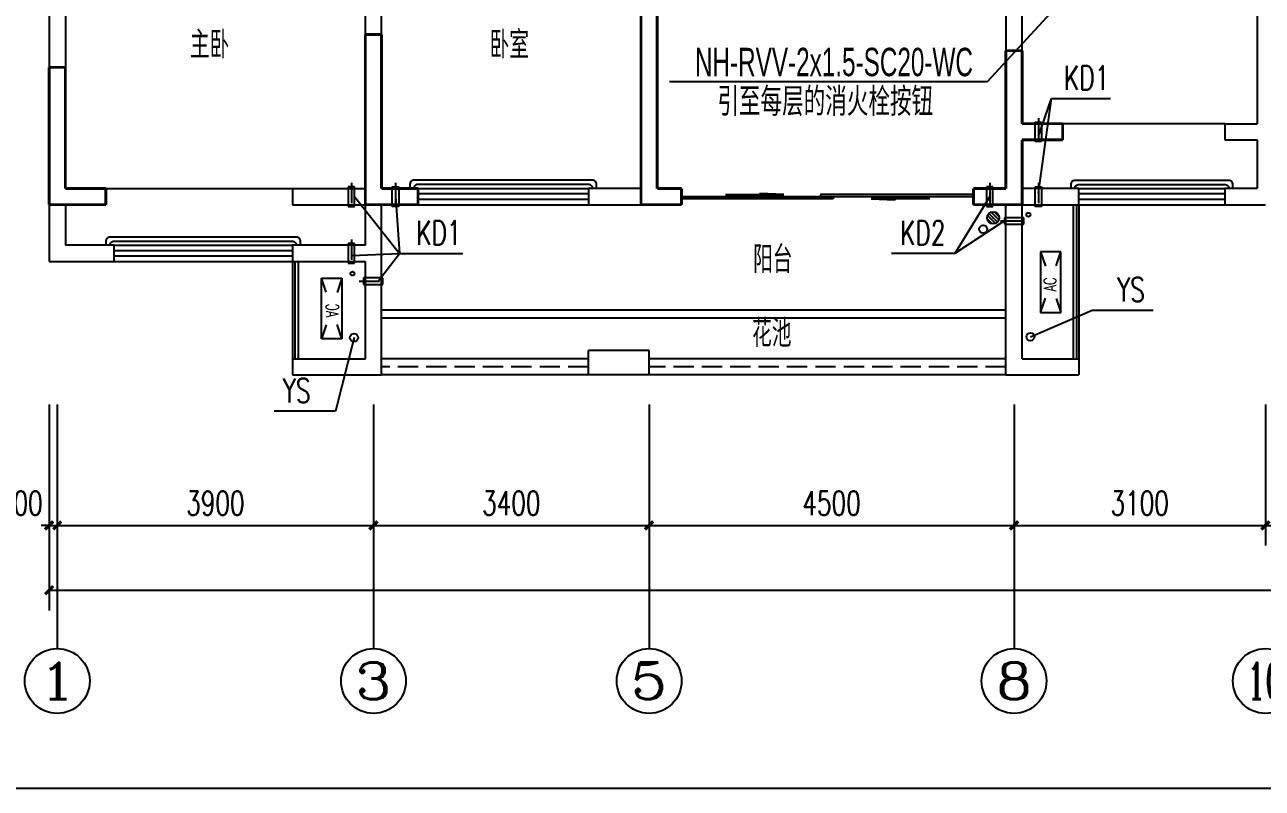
# Model space of a CAD drawing. Extents: x -993182 to -819982, y 169304 to 600104.
# Drawn here: x -895550 to -880287, y 392204 to 401625 of the extents above; entities that cross this region are included whole.
import ezdxf
from ezdxf.enums import TextEntityAlignment as Align

# ---------------------------------------------------------------- set-up
doc = ezdxf.new("R2010")
doc.units = 0
doc.header["$LTSCALE"] = 1000
doc.header["$MEASUREMENT"] = 0
doc.linetypes.add('DASH', pattern=[0.35, 0.25, -0.1])
for name, color, linetype in [('AXIS', 3, 'Continuous'), ('AXIS_TEXT', 7, 'Continuous'), ('DIM_LEAD', 3, 'Continuous'), ('kan', 146, 'Continuous'), ('KTIAO', 124, 'Continuous'), ('PUB_TEXT', 7, 'Continuous'), ('TEL_LEAD', 3, 'Continuous'), ('VPIPE-污水', 2, 'Continuous'), ('WALL', 4, 'Continuous'), ('WINDOW', 2, 'Continuous'), ('冷凝水管', 6, 'Continuous'), ('家具', 187, 'Continuous'), ('栏杆', 169, 'Continuous'), ('空调、空调洞', 66, 'Continuous'), ('表格', 157, 'Continuous'), ('面层', 215, 'Continuous')]:
    doc.layers.add(name, color=color, linetype=linetype)
doc.layers.add('RENDERING', color=125, linetype='Continuous', lineweight=13)
doc.styles.add('_ROMANC', font='romanc__.ttf', dxfattribs={"width": 0.700005})
doc.styles.add('_TCH_AXIS', font='COMPLEX', dxfattribs={"bigfont": 'GBCBIG'})
doc.styles.add('_TCH_DIM', font='SIMPLEX', dxfattribs={"bigfont": 'GBCBIG'})
doc.styles.add('_TCH_DIM_T3', font='SIMPLEX', dxfattribs={"width": 0.705882, "bigfont": 'GBCBIG'})
doc.styles.add('_TEL_DIM', font='ICED', dxfattribs={"width": 0.8, "height": 3.5, "bigfont": 'BZHZ'})
doc.styles.add('COMPLEX', font='COMPLEX')
doc.styles.add('DIM_FONT', font='simplex_.ttf', dxfattribs={"width": 0.7, "bigfont": 'GBCBIG'})
doc.styles.get("Standard").update_dxf_attribs({"font": 'gbenor.shx', "bigfont": 'gbcbig.shx'})
doc.dimstyles.new('_TCH_ARCH&&100', dxfattribs={"dimtxt": 297.5, "dimasz": 100, "dimexe": 250, "dimexo": 300, "dimgap": 126.25, "dimtad": 1, "dimdec": 0, "dimzin": 0, "dimdsep": 46, "dimtxsty": '_TCH_DIM_T3', "dimblk": 'ARCHTICK', "dimcen": 0.09, "dimclrt": 7, "dimazin": 2, "dimtfac": 1, "dimtdec": 0, "dimtix": 1, "dimtmove": 2, "dimatfit": 3, "dimfxl": 0, "dimtolj": 1, "dimtzin": 0, "dimarcsym": 0})

# ---------------------------------------------------------------- blocks, each defined once
blk = doc.blocks.new('90304092557924')
at = {"layer": 'KTIAO'}
for p, q in [((-375, 125), (-198, 66)), ((-375, 125), (-375, -125)), ((375, 125), (-375, 125)), ((375, 125), (198, 66)), ((375, -125), (375, 125)), ((-203, -68), (-375, -125)), ((-375, -125), (375, -125)), ((200, -67), (375, -125))]:
    blk.add_line(p, q, dxfattribs=at)
at = {"layer": 'KTIAO', "style": '_ROMANC', "width": 0.7}
blk.add_text('AC', height=148.6, dxfattribs=at).set_placement((-113, -66))
at = {"layer": 'KTIAO', "style": 'DIM_FONT', "oblique": 0, "width": 0.6, "flags": 9}
for tag in ['XSIZE', 'YSIZE']:
    blk.add_attdef(tag, (-375, -125), '', height=0.5, dxfattribs=at)
blk = doc.blocks.new('q1')
at = {"color": 3, "const_width": 35}
for points in [[(-515593, -334518), (-515593, -332018)], [(-515393, -334318), (-515393, -332018)], [(-518993, -334518), (-518993, -332418)], [(-518993, -332418), (-518793, -332418)], [(-518793, -334318), (-518793, -332418)], [(-511093, -333518), (-511093, -332618)], [(-511093, -332618), (-510893, -332618)], [(-510893, -333518), (-510893, -332618)], [(-522893, -334518), (-522893, -332823)], [(-522893, -332823), (-522693, -332823)], [(-522693, -334318), (-522693, -332823)], [(-511093, -334318), (-511093, -333518)], [(-510893, -333518), (-510393, -333518)], [(-510393, -333518), (-510393, -333718)], [(-510893, -334518), (-510893, -333718)], [(-510893, -333718), (-510393, -333718)], [(-522693, -334318), (-522193, -334318)], [(-522193, -334318), (-522193, -334518)], [(-518793, -334318), (-518343, -334318)], [(-518343, -334318), (-518343, -334518)], [(-515393, -334318), (-515093, -334318)], [(-515093, -334318), (-515093, -334518)], [(-511493, -334318), (-511093, -334318)], [(-511493, -334518), (-511493, -334318)], [(-522893, -334518), (-522193, -334518)], [(-518993, -334518), (-518343, -334518)], [(-515593, -334518), (-515093, -334518)], [(-511493, -334518), (-510893, -334518)]]:
    blk.add_lwpolyline(points, dxfattribs=at)
blk = doc.blocks.new('A$C06D6341B')
at = {"layer": '空调、空调洞', "linetype": 'DASH'}
for p, q in [((40, 0), (40, 340)), ((80, 290), (0, 290)), ((0, 290), (0, 50)), ((80, 50), (80, 290)), ((0, 50), (80, 50))]:
    blk.add_line(p, q, dxfattribs=at)
blk = doc.blocks.new('$DorLib2D$00000131')
at = {"color": 0, "linetype": 'Continuous'}
for p, q in [((0.15, 0.125), (0.2319, 0.1973)), ((0.2319, 0.1973), (0.2319, 0.125)), ((-0.5, 0.125), (-0.5, 0)), ((0.0192, 0.125), (-0.5, 0.125)), ((0.0192, 0), (0.0192, 0.125)), ((0.35, 0.125), (0.15, 0.125)), ((-0.5, 0), (0.0192, 0)), ((-0.024, 0), (0.5, 0)), ((-0.024, -0.125), (-0.024, 0)), ((0.5, 0), (0.5, -0.125)), ((-0.35, -0.125), (-0.15, -0.125)), ((-0.2319, -0.1973), (-0.2319, -0.125)), ((-0.15, -0.125), (-0.2319, -0.1973)), ((0.5, -0.125), (-0.024, -0.125))]:
    blk.add_line(p, q, dxfattribs=at)
blk = doc.blocks.new('$WINLIB2D$00000001')
at = {"color": 0}
for points in [[(-0.5, 0.5), (-0.5, -0.5)], [(-0.5, 0.5), (0.5, 0.5)], [(0.5, -0.5), (0.5, 0.5)], [(0.5, 0.1667), (-0.5, 0.1667)], [(0.5, -0.1667), (-0.5, -0.1667)], [(-0.5, -0.5), (0.5, -0.5)]]:
    blk.add_lwpolyline(points, dxfattribs=at)
blk = doc.blocks.new('_AXISO')
blk.add_circle((0, 0), 0.5)
at = {"layer": 'AXIS_TEXT', "style": 'COMPLEX', "width": 1.041667}
blk.add_attdef('A', text='', height=0.56, dxfattribs=at).set_placement((-0.25, -0.28), (0.25, -0.28), align=Align.FIT)
blk = doc.blocks.new('$lvtry$00000171')
for p, q in [((-74, 11), (-11, 74)), ((-70, -27), (27, 70)), ((-53, -53), (53, 53)), ((-27, -70), (70, 27)), ((11, -74), (74, -11))]:
    blk.add_line(p, q)
blk.add_circle((0, 0), 75)
blk.add_point((0, 0))
blk = doc.blocks.new('_ArchTick')
at = {"color": 0, "linetype": 'ByBlock', "const_width": 0.4}
blk.add_lwpolyline([(-0.5, -0.5), (0.5, 0.5)], dxfattribs=at)
blk = doc.blocks.new('*D152')
at = {"layer": 'AXIS', "color": 0, "lineweight": -2}
for p, q in [((-256409, -347382), (-256409, -349922)), ((-196309, -347382), (-196309, -349922)), ((-256409, -349672), (-196309, -349672))]:
    blk.add_line(p, q, dxfattribs=at)
at = {"layer": 'Defpoints', "color": 0}
for p in [(-256409, -347082), (-196309, -347082), (-196309, -349672)]:
    blk.add_point(p, dxfattribs=at)
at = {"layer": 'AXIS', "color": 0, "lineweight": -2, "xscale": 100, "yscale": 100, "zscale": 100, "rotation": 180}
blk.add_blockref('_ArchTick', (-256409, -349672), dxfattribs=at)
at = {"layer": 'AXIS', "color": 0, "lineweight": -2, "xscale": 100, "yscale": 100, "zscale": 100}
blk.add_blockref('_ArchTick', (-196309, -349672), dxfattribs=at)
at = {"layer": 'AXIS', "color": 7, "insert": (-226359, -349397), "char_height": 297.5, "attachment_point": 5, "style": '_TCH_DIM_T3'}
blk.add_mtext('\\A1;60100', dxfattribs=at)
blk = doc.blocks.new('*D153')
at = {"layer": 'AXIS', "color": 0, "lineweight": -2}
for p, q in [((-256409, -347382), (-256409, -349122)), ((-256309, -347382), (-256309, -349122)), ((-256409, -348872), (-256509, -348872)), ((-256409, -348872), (-256309, -348872)), ((-256309, -348872), (-256209, -348872))]:
    blk.add_line(p, q, dxfattribs=at)
at = {"layer": 'Defpoints', "color": 0}
for p in [(-256409, -347082), (-256309, -347082), (-256309, -348872)]:
    blk.add_point(p, dxfattribs=at)
at = {"layer": 'AXIS', "color": 0, "lineweight": -2, "xscale": 100, "yscale": 100, "zscale": 100}
blk.add_blockref('_ArchTick', (-256409, -348872), dxfattribs=at)
at = {"layer": 'AXIS', "color": 0, "lineweight": -2, "xscale": 100, "yscale": 100, "zscale": 100, "rotation": 180}
blk.add_blockref('_ArchTick', (-256309, -348872), dxfattribs=at)
at = {"layer": 'AXIS', "color": 7, "insert": (-256759, -348597), "char_height": 297.5, "attachment_point": 5, "style": '_TCH_DIM_T3'}
blk.add_mtext('\\A1;100', dxfattribs=at)
blk = doc.blocks.new('*D154')
at = {"layer": 'AXIS', "color": 0, "lineweight": -2}
for p, q in [((-256309, -347382), (-256309, -349122)), ((-252409, -347382), (-252409, -349122)), ((-256309, -348872), (-252409, -348872))]:
    blk.add_line(p, q, dxfattribs=at)
at = {"layer": 'Defpoints', "color": 0}
for p in [(-256309, -347082), (-252409, -347082), (-252409, -348872)]:
    blk.add_point(p, dxfattribs=at)
at = {"layer": 'AXIS', "color": 0, "lineweight": -2, "xscale": 100, "yscale": 100, "zscale": 100, "rotation": 180}
blk.add_blockref('_ArchTick', (-256309, -348872), dxfattribs=at)
at = {"layer": 'AXIS', "color": 0, "lineweight": -2, "xscale": 100, "yscale": 100, "zscale": 100}
blk.add_blockref('_ArchTick', (-252409, -348872), dxfattribs=at)
at = {"layer": 'AXIS', "color": 7, "insert": (-254359, -348597), "char_height": 297.5, "attachment_point": 5, "style": '_TCH_DIM_T3'}
blk.add_mtext('\\A1;3900', dxfattribs=at)
blk = doc.blocks.new('*D155')
at = {"layer": 'AXIS', "color": 0, "lineweight": -2}
for p, q in [((-252409, -347382), (-252409, -349122)), ((-249009, -347382), (-249009, -349122)), ((-252409, -348872), (-249009, -348872))]:
    blk.add_line(p, q, dxfattribs=at)
at = {"layer": 'Defpoints', "color": 0}
for p in [(-252409, -347082), (-249009, -347082), (-249009, -348872)]:
    blk.add_point(p, dxfattribs=at)
at = {"layer": 'AXIS', "color": 0, "lineweight": -2, "xscale": 100, "yscale": 100, "zscale": 100, "rotation": 180}
blk.add_blockref('_ArchTick', (-252409, -348872), dxfattribs=at)
at = {"layer": 'AXIS', "color": 0, "lineweight": -2, "xscale": 100, "yscale": 100, "zscale": 100}
blk.add_blockref('_ArchTick', (-249009, -348872), dxfattribs=at)
at = {"layer": 'AXIS', "color": 7, "insert": (-250709, -348597), "char_height": 297.5, "attachment_point": 5, "style": '_TCH_DIM_T3'}
blk.add_mtext('\\A1;3400', dxfattribs=at)
blk = doc.blocks.new('*D156')
at = {"layer": 'AXIS', "color": 0, "lineweight": -2}
for p, q in [((-249009, -347382), (-249009, -349122)), ((-244509, -347382), (-244509, -349122)), ((-249009, -348872), (-244509, -348872))]:
    blk.add_line(p, q, dxfattribs=at)
at = {"layer": 'Defpoints', "color": 0}
for p in [(-249009, -347082), (-244509, -347082), (-244509, -348872)]:
    blk.add_point(p, dxfattribs=at)
at = {"layer": 'AXIS', "color": 0, "lineweight": -2, "xscale": 100, "yscale": 100, "zscale": 100, "rotation": 180}
blk.add_blockref('_ArchTick', (-249009, -348872), dxfattribs=at)
at = {"layer": 'AXIS', "color": 0, "lineweight": -2, "xscale": 100, "yscale": 100, "zscale": 100}
blk.add_blockref('_ArchTick', (-244509, -348872), dxfattribs=at)
at = {"layer": 'AXIS', "color": 7, "insert": (-246759, -348597), "char_height": 297.5, "attachment_point": 5, "style": '_TCH_DIM_T3'}
blk.add_mtext('\\A1;4500', dxfattribs=at)
blk = doc.blocks.new('*D157')
at = {"layer": 'AXIS', "color": 0, "lineweight": -2}
for p, q in [((-244509, -347382), (-244509, -349122)), ((-241409, -347382), (-241409, -349122)), ((-244509, -348872), (-241409, -348872))]:
    blk.add_line(p, q, dxfattribs=at)
at = {"layer": 'Defpoints', "color": 0}
for p in [(-244509, -347082), (-241409, -347082), (-241409, -348872)]:
    blk.add_point(p, dxfattribs=at)
at = {"layer": 'AXIS', "color": 0, "lineweight": -2, "xscale": 100, "yscale": 100, "zscale": 100, "rotation": 180}
blk.add_blockref('_ArchTick', (-244509, -348872), dxfattribs=at)
at = {"layer": 'AXIS', "color": 0, "lineweight": -2, "xscale": 100, "yscale": 100, "zscale": 100}
blk.add_blockref('_ArchTick', (-241409, -348872), dxfattribs=at)
at = {"layer": 'AXIS', "color": 7, "insert": (-242959, -348597), "char_height": 297.5, "attachment_point": 5, "style": '_TCH_DIM_T3'}
blk.add_mtext('\\A1;3100', dxfattribs=at)
blk = doc.blocks.new('*D158')
at = {"layer": 'AXIS', "color": 0, "lineweight": -2}
for p, q in [((-241409, -347382), (-241409, -349122)), ((-238309, -347382), (-238309, -349122)), ((-241409, -348872), (-238309, -348872))]:
    blk.add_line(p, q, dxfattribs=at)
at = {"layer": 'Defpoints', "color": 0}
for p in [(-241409, -347082), (-238309, -347082), (-238309, -348872)]:
    blk.add_point(p, dxfattribs=at)
at = {"layer": 'AXIS', "color": 0, "lineweight": -2, "xscale": 100, "yscale": 100, "zscale": 100, "rotation": 180}
blk.add_blockref('_ArchTick', (-241409, -348872), dxfattribs=at)
at = {"layer": 'AXIS', "color": 0, "lineweight": -2, "xscale": 100, "yscale": 100, "zscale": 100}
blk.add_blockref('_ArchTick', (-238309, -348872), dxfattribs=at)
at = {"layer": 'AXIS', "color": 7, "insert": (-239859, -348597), "char_height": 297.5, "attachment_point": 5, "style": '_TCH_DIM_T3'}
blk.add_mtext('\\A1;3100', dxfattribs=at)
blk = doc.blocks.new('5#、7#楼参照')
at = {"color": 6}
for centre in [(-252648.8, -346554.8), (-244306.5, -346544.2)]:
    blk.add_circle(centre, 50, dxfattribs=at)
at = {"layer": 'AXIS'}
for p, q in [((-256308.8, -348299.2), (-256308.8, -350391.7)), ((-252408.8, -348299.2), (-252408.8, -350391.7)), ((-249008.8, -348299.2), (-249008.8, -350391.7)), ((-244508.8, -348299.2), (-244508.8, -350391.7))]:
    blk.add_line(p, q, dxfattribs=at)
at = {"layer": 'DIM_LEAD'}
for p, q in [((-244208.8, -344070.1), (-244045.8, -343603.2)), ((-244206.8, -344770.1), (-244045.8, -343603.2)), ((-244206.8, -344770.1), (-244045.8, -343603.2)), ((-244206.8, -344770.1), (-244045.8, -343603.2)), ((-244206.8, -344770.1), (-244045.8, -343603.2)), ((-244206.8, -344770.1), (-244045.8, -343603.2)), ((-244045.8, -343603.2), (-243317.1, -343603.2)), ((-252640.8, -344815.6), (-252086.5, -345515.6)), ((-252136.8, -344815.6), (-252086.5, -345515.6)), ((-244808.8, -344815.6), (-245237, -345515.6)), ((-244808.8, -344815.6), (-245237, -345515.6)), ((-244808.8, -344815.6), (-245237, -345515.6)), ((-244808.8, -344815.6), (-245237, -345515.6)), ((-244808.8, -344815.6), (-245237, -345515.6)), ((-244626.8, -345115.6), (-245237, -345515.6)), ((-252680.8, -345540.5), (-252086.5, -345515.6)), ((-252349.5, -345858.5), (-252086.5, -345515.6)), ((-252349.5, -345858.5), (-252086.5, -345515.6)), ((-252349.5, -345858.5), (-252086.5, -345515.6)), ((-252349.5, -345858.5), (-252086.5, -345515.6)), ((-252349.5, -345858.5), (-252086.5, -345515.6)), ((-252086.5, -345515.6), (-251305.6, -345515.6)), ((-245237, -345515.6), (-246017.9, -345515.6)), ((-244306.5, -346544.2), (-243546.5, -346215.6)), ((-243546.5, -346215.6), (-242792, -346215.6)), ((-252648.8, -346554.8), (-252877.1, -347461)), ((-252877.1, -347461), (-253631.6, -347461))]:
    blk.add_line(p, q, dxfattribs=at)
at = {"layer": 'kan'}
for p, q in [((-243708.8, -344915.6), (-243708.8, -346815.6)), ((-253408.8, -345615.6), (-253408.8, -346815.6))]:
    blk.add_line(p, q, dxfattribs=at)
at = {"layer": 'kan', "color": 124, "elevation": 0}
for points in [[(-244608.8, -346215.6), (-252308.8, -346215.6), (-252308.8, -346215.6)], [(-244608.8, -346315.6), (-252308.8, -346315.6)]]:
    blk.add_lwpolyline(points, dxfattribs=at)
at = {"layer": 'kan'}
for points in [[(-249758.8, -346815.6), (-252308.8, -346815.6)], [(-244608.8, -346815.6), (-249008.8, -346815.6)], [(-249758.8, -347015.6), (-252308.8, -347015.6)], [(-244608.8, -347015.6), (-249008.8, -347015.6)]]:
    blk.add_lwpolyline(points, dxfattribs=at)
at = {"layer": 'kan', "linetype": 'DASH'}
for points in [[(-249758.8, -346915.6), (-252308.8, -346915.6)], [(-244608.8, -346915.6), (-249008.8, -346915.6)]]:
    blk.add_lwpolyline(points, dxfattribs=at)
at = {"layer": 'VPIPE-污水'}
blk.add_circle((-244888.9, -345217.4, -76423.5), 50, dxfattribs=at)
at = {"layer": 'WALL'}
for p, q in [((-249108.8, -344715.6), (-249108.8, -339615.6)), ((-248908.8, -344715.6), (-248908.8, -339615.6)), ((-241508.8, -340815.6), (-241508.8, -343915.6)), ((-244608.8, -341015.6), (-244608.8, -344015.6)), ((-244408.8, -343915.6), (-244408.8, -341015.6)), ((-256408.8, -341115.6), (-256408.8, -344815.6)), ((-256208.8, -341215.6), (-256208.8, -344715.6)), ((-252508.8, -344715.6), (-252508.8, -341515.6)), ((-252308.8, -344715.6), (-252308.8, -341615.6)), ((-244408.8, -343915.6), (-243908.8, -343915.6)), ((-243908.8, -343915.6), (-243908.8, -344115.6)), ((-241908.8, -343915.6), (-241508.8, -343915.6)), ((-241908.8, -343915.6), (-241908.8, -344115.6)), ((-244608.8, -344715.6), (-244608.8, -344015.6)), ((-244408.8, -344115.6), (-243908.8, -344115.6)), ((-244408.8, -344715.6), (-244408.8, -344115.6)), ((-241908.8, -344115.6), (-241508.8, -344115.6)), ((-241508.8, -344115.6), (-241508.8, -344715.6)), ((-256208.8, -344715.6), (-255708.8, -344715.6)), ((-255708.8, -344715.6), (-255708.8, -344915.6)), ((-253408.8, -344715.6), (-252508.8, -344715.6)), ((-253408.8, -344715.6), (-253408.8, -344915.6)), ((-251858.8, -344715.6), (-252308.8, -344715.6)), ((-251858.8, -344915.6), (-251858.8, -344715.6)), ((-249108.8, -344715.6), (-249758.8, -344715.6)), ((-249758.8, -344715.6), (-249758.8, -344915.6)), ((-248608.8, -344715.6), (-248908.8, -344715.6)), ((-248608.8, -344915.6), (-248608.8, -344715.6)), ((-244608.8, -344715.6), (-245008.8, -344715.6)), ((-245008.8, -344715.6), (-245008.8, -344915.6)), ((-243708.8, -344715.6), (-244408.8, -344715.6)), ((-243708.8, -344915.6), (-243708.8, -344715.6)), ((-241508.8, -344715.6), (-241908.8, -344715.6)), ((-241908.8, -344715.6), (-241908.8, -344915.6)), ((-256408.8, -344815.6), (-256408.8, -345615.6)), ((-256208.8, -344915.6), (-255708.8, -344915.6)), ((-256208.8, -344915.6), (-256208.8, -345415.6)), ((-253408.8, -344915.6), (-252508.8, -344915.6)), ((-252508.8, -345415.6), (-252508.8, -344915.6)), ((-252308.8, -344915.6), (-251858.8, -344915.6)), ((-252308.8, -345515.6), (-252308.8, -344915.6)), ((-249758.8, -344915.6), (-249008.8, -344915.6)), ((-249008.8, -344915.6), (-248608.8, -344915.6)), ((-245008.8, -344915.6), (-244608.8, -344915.6)), ((-244608.8, -347015.6), (-244608.8, -344915.6)), ((-244408.8, -344915.6), (-243708.8, -344915.6)), ((-244408.8, -346815.6), (-244408.8, -344915.6)), ((-241908.8, -344915.6), (-241408.8, -344915.6)), ((-255608.8, -345415.6), (-256208.8, -345415.6)), ((-255608.8, -345615.6), (-255608.8, -345415.6)), ((-252508.8, -345415.6), (-253408.8, -345415.6)), ((-253408.8, -345415.6), (-253408.8, -345615.6)), ((-252308.8, -347015.6), (-252308.8, -345515.6)), ((-256408.8, -345615.6), (-255608.8, -345615.6)), ((-253408.8, -345615.6), (-252508.8, -345615.6)), ((-252508.8, -346815.6), (-252508.8, -345615.6)), ((-249008.8, -346715.6), (-249758.8, -346715.6)), ((-249758.8, -347015.6), (-249758.8, -346715.6)), ((-249008.8, -347015.6), (-249008.8, -346715.6)), ((-253408.8, -346815.6), (-252508.8, -346815.6)), ((-253408.8, -346815.6), (-253408.8, -347015.6)), ((-244408.8, -346815.6), (-243708.8, -346815.6)), ((-243708.8, -346815.6), (-243708.8, -347015.6)), ((-253408.8, -347015.6), (-252308.8, -347015.6)), ((-249008.8, -347015.6), (-249758.8, -347015.6)), ((-244608.8, -347015.6), (-243708.8, -347015.6))]:
    blk.add_line(p, q, dxfattribs=at)
at = {"layer": 'WINDOW'}
for p, q in [((-241908.8, -343915.6), (-243908.8, -343915.6)), ((-255708.8, -344715.6), (-253408.8, -344715.6))]:
    blk.add_line(p, q, dxfattribs=at)
at = {"layer": '冷凝水管'}
for centre in [(-244331.8, -345038.5, -76423.5), (-252668, -345765)]:
    blk.add_circle(centre, 25, dxfattribs=at)
at = {"layer": '栏杆'}
for p, q in [((-243778.8, -344915.6), (-243778.8, -346815.6)), ((-243738.8, -344915.6), (-243738.8, -346815.6)), ((-253378.8, -345615.6), (-253378.8, -346815.6)), ((-253338.8, -345615.6), (-253338.8, -346815.6))]:
    blk.add_line(p, q, dxfattribs=at)
for points in [[(-249658.8, -344712.2), (-249658.8, -344662.2, 0.4142136), (-249708.8, -344612.2), (-251908.8, -344612.2, 0.4142136), (-251958.8, -344662.2), (-251958.8, -344712.2)], [(-241808.8, -344715.6), (-241808.8, -344665.6, 0.4142136), (-241858.8, -344615.6), (-243758.8, -344615.6, 0.4142136), (-243808.8, -344665.6), (-243808.8, -344715.6)], [(-251908.8, -344712.2), (-251908.8, -344712.2, -0.4142136), (-251858.8, -344662.2), (-249758.8, -344662.2, -0.4142136), (-249708.8, -344712.2), (-249708.8, -344712.2)], [(-243758.8, -344715.6), (-243758.8, -344715.6, -0.4142136), (-243708.8, -344665.6), (-241908.8, -344665.6, -0.4142136), (-241858.8, -344715.6), (-241858.8, -344715.6)], [(-253308.8, -345415.6), (-253308.8, -345365.6, 0.4142136), (-253358.8, -345315.6), (-255658.8, -345315.6, 0.4142136), (-255708.8, -345365.6), (-255708.8, -345415.6)], [(-255658.8, -345415.6), (-255658.8, -345415.6, -0.4142136), (-255608.8, -345365.6), (-253408.8, -345365.6, -0.4142136), (-253358.8, -345415.6), (-253358.8, -345415.6)]]:
    blk.add_lwpolyline(points, format="xyb", dxfattribs=at)
at = {"layer": '表格'}
blk.add_lwpolyline([(-262742.7, -352115.5), (-189142.7, -352115.5)], dxfattribs=at)
at = {"layer": 'AXIS'}
ref = blk.add_blockref('_AXISO', (-256308.8, -350791.7), dxfattribs=dict(at, xscale=800, yscale=800, zscale=800))
ref.add_attrib('A', '1', dxfattribs={"layer": 'AXIS_TEXT', "height": 452.5, "style": '_TCH_AXIS', "width": 2.333333}).set_placement((-256535.1, -351017.9), (-256082.5, -351017.9), align=Align.FIT)
ref = blk.add_blockref('_AXISO', (-252408.8, -350791.7), dxfattribs=dict(at, xscale=800, yscale=800, zscale=800))
ref.add_attrib('A', '3', dxfattribs={"layer": 'AXIS_TEXT', "height": 452.5, "style": '_TCH_AXIS', "width": 1.5}).set_placement((-252635.1, -351017.9), (-252182.5, -351017.9), align=Align.FIT)
ref = blk.add_blockref('_AXISO', (-249008.8, -350791.7), dxfattribs=dict(at, xscale=800, yscale=800, zscale=800))
ref.add_attrib('A', '5', dxfattribs={"layer": 'AXIS_TEXT', "height": 452.5, "style": '_TCH_AXIS', "width": 1.5}).set_placement((-249235.1, -351017.9), (-248782.5, -351017.9), align=Align.FIT)
ref = blk.add_blockref('_AXISO', (-244508.8, -350791.7), dxfattribs=dict(at, xscale=800, yscale=800, zscale=800))
ref.add_attrib('A', '8', dxfattribs={"layer": 'AXIS_TEXT', "height": 452.5, "style": '_TCH_AXIS', "width": 1.5}).set_placement((-244735.1, -351017.9), (-244282.5, -351017.9), align=Align.FIT)
ref = blk.add_blockref('_AXISO', (-241408.8, -350791.7), dxfattribs=dict(at, xscale=800, yscale=800, zscale=800))
ref.add_attrib('A', '10', dxfattribs={"layer": 'AXIS_TEXT', "height": 452.55, "style": '_TCH_AXIS', "width": 0.724138}).set_placement((-241635.1, -351017.9), (-241182.5, -351017.9), align=Align.FIT)
at = {"layer": 'RENDERING', "rotation": 90}
blk.add_blockref('90304092557924', (-244056.6, -345871.1), dxfattribs=at)
at = {"layer": 'RENDERING', "xscale": -1, "rotation": 270}
blk.add_blockref('90304092557924', (-252924.3, -346194.5), dxfattribs=at)
at = {"layer": 'WINDOW'}
for p, xscale, yscale, zscale, rotation in [((-250808.8, -344815.6), 2100, -200, 2100, 359.9999999999843), ((-242808.8, -344815.6), -1800, 200, -1800, 180), ((-254508.8, -345515.6), 2200, -200, 2200, 359.9999999999838)]:
    blk.add_blockref('$WINLIB2D$00000001', p, dxfattribs=dict(at, xscale=xscale, yscale=yscale, zscale=zscale, rotation=rotation))
at = {"layer": 'WINDOW', "xscale": 3600, "yscale": -200, "zscale": 3600}
blk.add_blockref('$DorLib2D$00000131', (-246808.8, -344815.6), dxfattribs=at)
at = {"layer": '家具', "rotation": 89.99999999999999}
blk.add_blockref('$lvtry$00000171', (-244765.7, -345076.3, -76423.5), dxfattribs=at)
at = {"layer": '空调、空调洞', "xscale": -1, "rotation": 180}
for p in [(-244248.8, -343845.6, -76423.5), (-252176.8, -344645.6, -76423.5), (-244248.8, -344645.6, -76423.5)]:
    blk.add_blockref('A$C06D6341B', p, dxfattribs=at)
at = {"layer": '空调、空调洞'}
for p, rotation in [((-252640.8, -344645.6, -76423.5), 180), ((-244768.8, -344645.6, -76423.5), 180), ((-244676.8, -345075.6, -76423.5), 270), ((-252640.8, -345345.6, -76423.5), 180), ((-252583.7, -345818.5), 269.9999999999999)]:
    blk.add_blockref('A$C06D6341B', p, dxfattribs=dict(at, rotation=rotation))
at = {"layer": '面层'}
blk.add_blockref('q1', (266484, -10397.2), dxfattribs=at)
at = {"layer": 'DIM_LEAD', "color": 7, "style": '_TCH_DIM', "width": 0.705882}
for s, p in [('KD1', (-243892.1, -343498.2)), ('KD1', (-251880.6, -345410.6)), ('KD2', (-245912.9, -345410.6)), ('YS', (-243237, -346110.6)), ('YS', (-253526.6, -347356))]:
    blk.add_text(s, height=297.5, dxfattribs=at).set_placement(p)
at = {"layer": 'AXIS'}
dim = blk.add_linear_dim(base=(-256308.8, -348871.7), p1=(-256408.8, -347082), p2=(-256308.8, -347082), angle=0, dimstyle='_TCH_ARCH&&100', dxfattribs=at)
dim.commit()
dim.dimension.update_dxf_attribs({"geometry": '*D153', "text_midpoint": (-256758.8, -348596.7), "dimtype": 129})
for p1, p2, distance, picture, middle in [((-256408.8, -347082), (-196308.8, -347082), -2589.7, '*D152', (-226358.8, -349396.7)), ((-256308.8, -347082), (-252408.8, -347082), -1789.7, '*D154', (-254358.8, -348596.7)), ((-252408.8, -347082), (-249008.8, -347082), -1789.7, '*D155', (-250708.8, -348596.7)), ((-249008.8, -347082), (-244508.8, -347082), -1789.7, '*D156', (-246758.8, -348596.7)), ((-244508.8, -347082), (-241408.8, -347082), -1789.7, '*D157', (-242958.8, -348596.7)), ((-241408.8, -347082), (-238308.8, -347082), -1789.7, '*D158', (-239858.8, -348596.7))]:
    dim = blk.add_aligned_dim(p1=p1, p2=p2, distance=distance, dimstyle='_TCH_ARCH&&100', dxfattribs=at)
    dim.commit()
    dim.dimension.update_dxf_attribs({"geometry": picture, "text_midpoint": middle})

msp = doc.modelspace()

# ---------------------------------------------------------------- linework, layer by layer
at = {"layer": 'TEL_LEAD'}
for p, q in [((-878348, 406703), (-883682, 400920)), ((-883682, 400920), (-887598, 400920))]:
    msp.add_line(p, q, dxfattribs=at)

# ---------------------------------------------------------------- block references
at = {"layer": '面层'}
msp.add_blockref('5#、7#楼参照', (-638840, 744319), dxfattribs=at)

# ---------------------------------------------------------------- texts
at = {"layer": 'PUB_TEXT'}
for s, p in [('主卧', (-893513, 401209, 0)), ('卧室', (-889817, 401209, 0)), ('阳台', (-886567, 398559, 0)), ('花池', (-886580, 397649, 0))]:
    msp.add_text(s, height=337.6, dxfattribs=at).set_placement(p)
at = {"layer": 'TEL_LEAD', "color": 7, "style": '_TEL_DIM'}
for s, width, p in [('NH-RVV-2x1.5-SC20-WC', 0.64, (-887284, 400990)), ('引至每层的消火栓按钮', 0.8, (-887007, 400500))]:
    msp.add_text(s, height=350, dxfattribs=dict(at, width=width)).set_placement(p)

doc.saveas('drawing.dxf')
